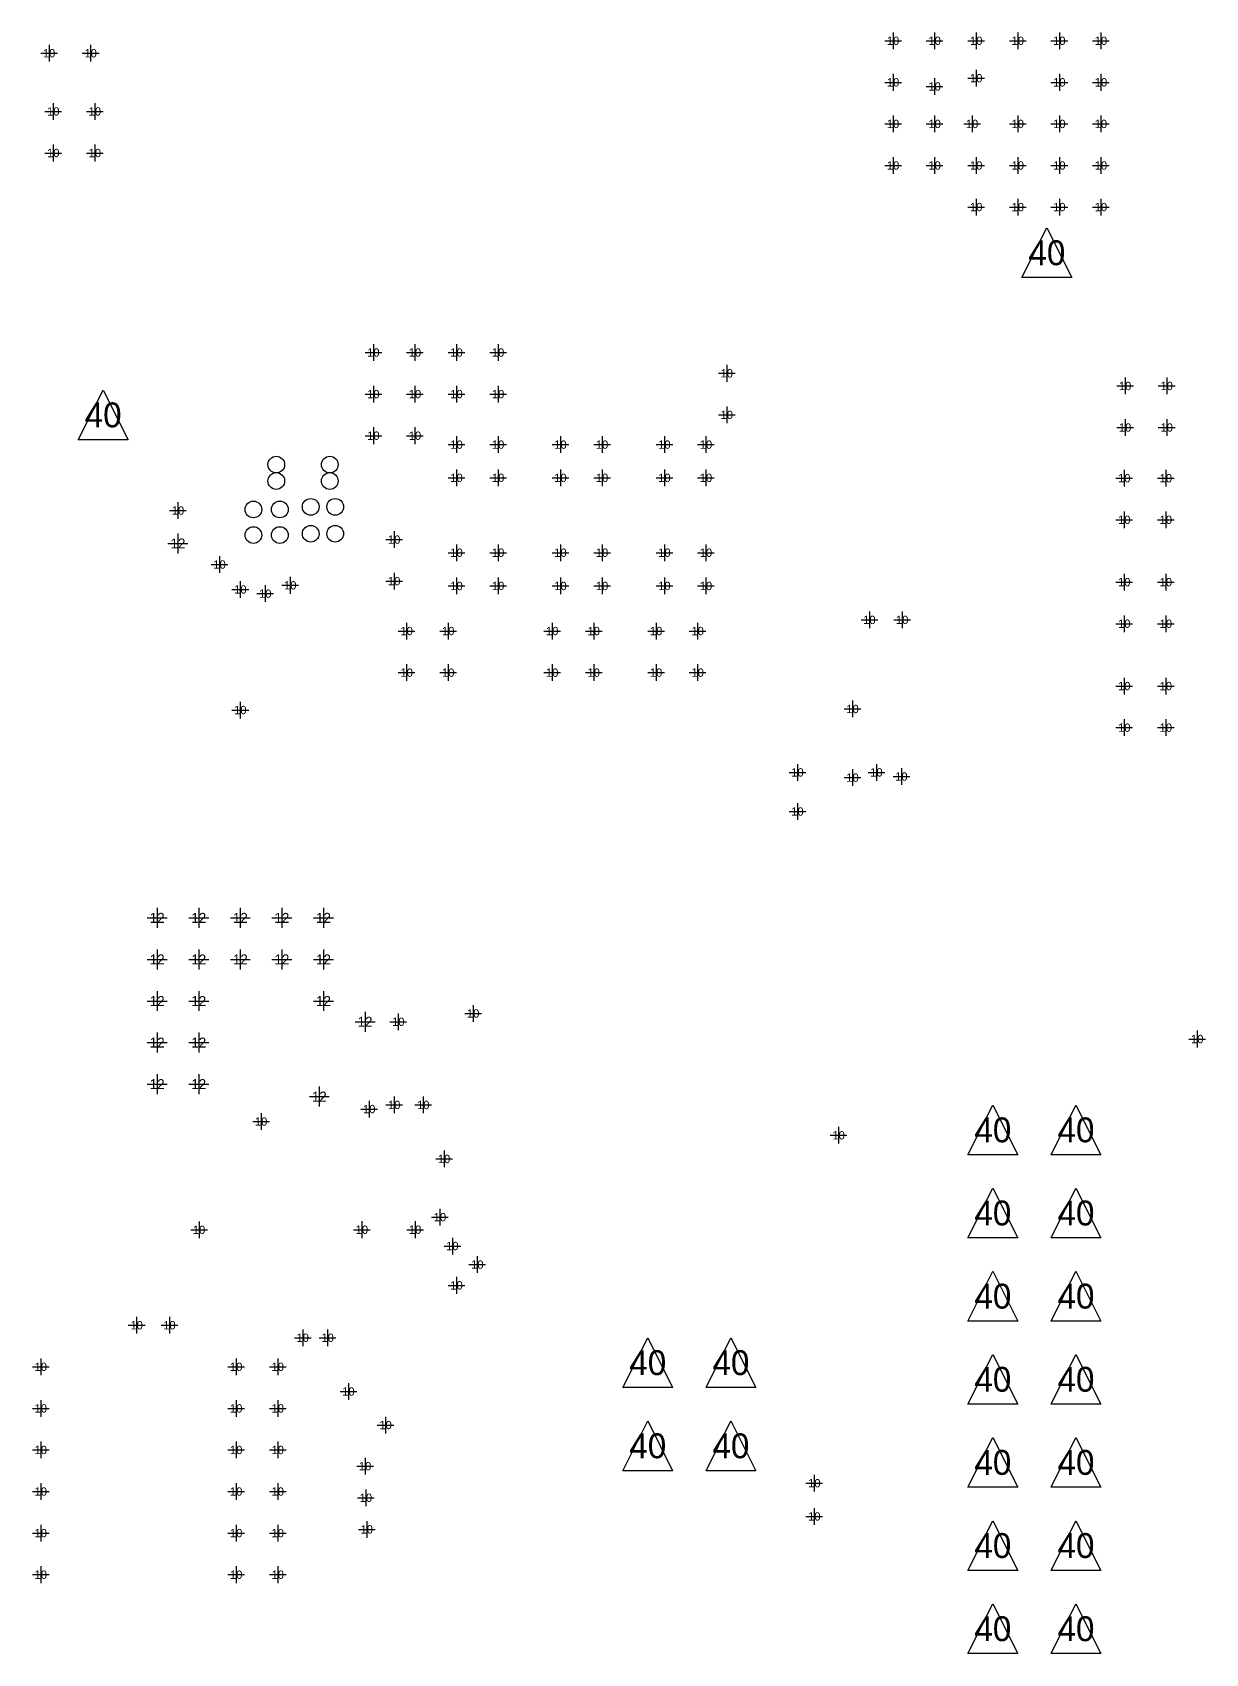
# Model space of a CAD drawing. Extents: x -13164 to 30582, y -10288 to 18382.
# Drawn here: x 2427 to 3837, y 1426 to 3376 of the extents above; entities that cross this region are included whole.
import ezdxf
from ezdxf.enums import TextEntityAlignment as Align

# ---------------------------------------------------------------- set-up
doc = ezdxf.new("R2010")
doc.units = 0
doc.layers.add('MA_NCBACKDRILL-18-10', color=141, linetype='CONTINUOUS')
doc.layers.add('MA_NCLEGEND-1-18', color=7, linetype='CONTINUOUS')

# ---------------------------------------------------------------- blocks, each defined once
blk = doc.blocks.new('FIGURE_CROSS')
for points in [[(-0.5, 0), (0.5, 0)], [(0, 0.5), (0, -0.5)]]:
    blk.add_lwpolyline(points)
blk = doc.blocks.new('FIGURE_CIRCLE')
blk.add_circle((0, 0), 0.5)
blk = doc.blocks.new('FIGURE_TRI')
blk.add_lwpolyline([(-0.5, -0.5), (0, 0.5), (0.5, -0.5)], close=True)

msp = doc.modelspace()

# ---------------------------------------------------------------- block references
at = {"layer": 'MA_NCBACKDRILL-18-10', "xscale": 20.079, "yscale": 20.079}
for p in [(2446.571, 3350.512), (2496.571, 3350.512), (2451.571, 3280.512), (2501.571, 3280.512), (2451.571, 3230.512), (2501.571, 3230.512), (2936.573, 2749.765), (2986.573, 2749.765), (3061.573, 2749.765), (3111.573, 2749.765), (3186.573, 2749.765), (3236.573, 2749.765), (2936.572, 2709.765), (2986.572, 2709.765), (3061.572, 2709.765), (3111.572, 2709.765), (3186.572, 2709.765), (3236.572, 2709.765), (2876.571, 2655.512), (2926.571, 2655.512), (3051.571, 2655.512), (3101.571, 2655.512), (3176.571, 2655.512), (3226.571, 2655.512), (2876.571, 2605.512), (2926.571, 2605.512), (3051.571, 2605.512), (3101.571, 2605.512), (3176.571, 2605.512), (3226.571, 2605.512)]:
    msp.add_blockref('FIGURE_CROSS', p, dxfattribs=at)
at = {"layer": 'MA_NCLEGEND-1-18'}
for name, p, xscale, yscale in [('FIGURE_CROSS', (3461.571, 3365.512), 20.079, 20.079), ('FIGURE_CROSS', (3511.571, 3365.512), 20.079, 20.079), ('FIGURE_CROSS', (3561.571, 3365.512), 20.079, 20.079), ('FIGURE_CROSS', (3611.571, 3365.512), 20.079, 20.079), ('FIGURE_CROSS', (3661.571, 3365.512), 20.079, 20.079), ('FIGURE_CROSS', (3711.571, 3365.512), 20.079, 20.079), ('FIGURE_CROSS', (2446.571, 3350.512), 20.079, 20.079), ('FIGURE_CROSS', (2496.571, 3350.512), 20.079, 20.079), ('FIGURE_CROSS', (3461.571, 3315.512), 20.079, 20.079), ('FIGURE_CROSS', (3511.571, 3310.512), 20.079, 20.079), ('FIGURE_CROSS', (3561.571, 3320.512), 20.079, 20.079), ('FIGURE_CROSS', (3661.571, 3315.512), 20.079, 20.079), ('FIGURE_CROSS', (3711.571, 3315.512), 20.079, 20.079), ('FIGURE_CROSS', (2451.571, 3280.512), 20.079, 20.079), ('FIGURE_CROSS', (2501.571, 3280.512), 20.079, 20.079), ('FIGURE_CROSS', (3461.571, 3265.512), 20.079, 20.079), ('FIGURE_CROSS', (3511.571, 3265.512), 20.079, 20.079), ('FIGURE_CROSS', (3556.571, 3265.512), 20.079, 20.079), ('FIGURE_CROSS', (3611.571, 3265.512), 20.079, 20.079), ('FIGURE_CROSS', (3661.571, 3265.512), 20.079, 20.079), ('FIGURE_CROSS', (3711.571, 3265.512), 20.079, 20.079), ('FIGURE_CROSS', (2451.571, 3230.512), 20.079, 20.079), ('FIGURE_CROSS', (2501.571, 3230.512), 20.079, 20.079), ('FIGURE_CROSS', (3461.571, 3215.512), 20.079, 20.079), ('FIGURE_CROSS', (3511.571, 3215.512), 20.079, 20.079), ('FIGURE_CROSS', (3561.571, 3215.512), 20.079, 20.079), ('FIGURE_CROSS', (3611.571, 3215.512), 20.079, 20.079), ('FIGURE_CROSS', (3661.571, 3215.512), 20.079, 20.079), ('FIGURE_CROSS', (3711.571, 3215.512), 20.079, 20.079), ('FIGURE_CROSS', (3561.571, 3165.512), 20.079, 20.079), ('FIGURE_CROSS', (3611.571, 3165.512), 20.079, 20.079), ('FIGURE_CROSS', (3661.571, 3165.512), 20.079, 20.079), ('FIGURE_CROSS', (3711.571, 3165.512), 20.079, 20.079), ('FIGURE_TRI', (3646.571, 3110.512), 59.839, 59.839), ('FIGURE_CROSS', (2836.571, 2990.512), 20.079, 20.079), ('FIGURE_CROSS', (2886.571, 2990.512), 20.079, 20.079), ('FIGURE_CROSS', (2936.571, 2990.512), 20.079, 20.079), ('FIGURE_CROSS', (2986.571, 2990.512), 20.079, 20.079), ('FIGURE_CROSS', (3261.571, 2965.512), 20.079, 20.079), ('FIGURE_TRI', (2511.57, 2915.511), 59.839, 59.839), ('FIGURE_CROSS', (2836.57, 2940.512), 20.079, 20.079), ('FIGURE_CROSS', (2886.57, 2940.512), 20.079, 20.079), ('FIGURE_CROSS', (2936.57, 2940.512), 20.079, 20.079), ('FIGURE_CROSS', (2986.57, 2940.512), 20.079, 20.079), ('FIGURE_CROSS', (3740.645, 2950.322), 20.079, 20.079), ('FIGURE_CROSS', (3790.645, 2950.322), 20.079, 20.079), ('FIGURE_CROSS', (3261.571, 2915.512), 20.079, 20.079), ('FIGURE_CROSS', (3740.645, 2900.322), 20.079, 20.079), ('FIGURE_CROSS', (3790.645, 2900.322), 20.079, 20.079), ('FIGURE_CROSS', (2836.57, 2890.512), 20.079, 20.079), ('FIGURE_CROSS', (2886.57, 2890.512), 20.079, 20.079), ('FIGURE_CROSS', (2936.572, 2879.766), 20.079, 20.079), ('FIGURE_CROSS', (2986.572, 2879.766), 20.079, 20.079), ('FIGURE_CROSS', (3061.572, 2879.766), 20.079, 20.079), ('FIGURE_CROSS', (3111.572, 2879.766), 20.079, 20.079), ('FIGURE_CROSS', (3186.572, 2879.766), 20.079, 20.079), ('FIGURE_CROSS', (3236.572, 2879.766), 20.079, 20.079), ('FIGURE_CIRCLE', (2719.841, 2855.669), 20.079, 20.079), ('FIGURE_CIRCLE', (2784.129, 2855.669), 20.079, 20.079), ('FIGURE_CROSS', (2936.572, 2839.766), 20.079, 20.079), ('FIGURE_CROSS', (2986.572, 2839.766), 20.079, 20.079), ('FIGURE_CROSS', (3061.572, 2839.766), 20.079, 20.079), ('FIGURE_CROSS', (3111.572, 2839.766), 20.079, 20.079), ('FIGURE_CROSS', (3186.572, 2839.766), 20.079, 20.079), ('FIGURE_CROSS', (3236.572, 2839.766), 20.079, 20.079), ('FIGURE_CROSS', (3739.645, 2839.322), 20.079, 20.079), ('FIGURE_CROSS', (3789.645, 2839.322), 20.079, 20.079), ('FIGURE_CIRCLE', (2719.841, 2835.98), 20.079, 20.079), ('FIGURE_CIRCLE', (2784.129, 2835.98), 20.079, 20.079), ('FIGURE_CROSS', (2601.571, 2800.512), 20.079, 20.079), ('FIGURE_CIRCLE', (2692.278, 2801.732), 20.079, 20.079), ('FIGURE_CIRCLE', (2724.089, 2801.732), 20.079, 20.079), ('FIGURE_CIRCLE', (2761.18, 2804.881), 20.079, 20.079), ('FIGURE_CIRCLE', (2790.7, 2804.881), 20.079, 20.079), ('FIGURE_CROSS', (3739.645, 2789.322), 20.079, 20.079), ('FIGURE_CROSS', (3789.645, 2789.322), 20.079, 20.079), ('FIGURE_CROSS', (2601.571, 2760.823), 24.02, 24.02), ('FIGURE_CIRCLE', (2692.278, 2771.019), 20.079, 20.079), ('FIGURE_CIRCLE', (2724.089, 2771.019), 20.079, 20.079), ('FIGURE_CIRCLE', (2761.18, 2772.602), 20.079, 20.079), ('FIGURE_CIRCLE', (2790.7, 2772.602), 20.079, 20.079), ('FIGURE_CROSS', (2861.57, 2765.511), 20.079, 20.079), ('FIGURE_CROSS', (2936.573, 2749.765), 20.079, 20.079), ('FIGURE_CROSS', (2986.573, 2749.765), 20.079, 20.079), ('FIGURE_CROSS', (3061.573, 2749.765), 20.079, 20.079), ('FIGURE_CROSS', (3111.573, 2749.765), 20.079, 20.079), ('FIGURE_CROSS', (3186.573, 2749.765), 20.079, 20.079), ('FIGURE_CROSS', (3236.573, 2749.765), 20.079, 20.079), ('FIGURE_CROSS', (2651.57, 2735.511), 20.079, 20.079), ('FIGURE_CROSS', (2676.57, 2705.511), 20.079, 20.079), ('FIGURE_CROSS', (2706.57, 2700.511), 20.079, 20.079), ('FIGURE_CROSS', (2736.57, 2710.511), 20.079, 20.079), ('FIGURE_CROSS', (2861.57, 2715.511), 20.079, 20.079), ('FIGURE_CROSS', (2936.572, 2709.765), 20.079, 20.079), ('FIGURE_CROSS', (2986.572, 2709.765), 20.079, 20.079), ('FIGURE_CROSS', (3061.572, 2709.765), 20.079, 20.079), ('FIGURE_CROSS', (3111.572, 2709.765), 20.079, 20.079), ('FIGURE_CROSS', (3186.572, 2709.765), 20.079, 20.079), ('FIGURE_CROSS', (3236.572, 2709.765), 20.079, 20.079), ('FIGURE_CROSS', (3739.645, 2714.322), 20.079, 20.079), ('FIGURE_CROSS', (3789.645, 2714.322), 20.079, 20.079), ('FIGURE_CROSS', (3433.141, 2668.939), 20.079, 20.079), ('FIGURE_CROSS', (3472.519, 2668.939), 20.079, 20.079), ('FIGURE_CROSS', (3739.645, 2664.322), 20.079, 20.079), ('FIGURE_CROSS', (3789.645, 2664.322), 20.079, 20.079), ('FIGURE_CROSS', (2876.571, 2655.512), 20.079, 20.079), ('FIGURE_CROSS', (2926.571, 2655.512), 20.079, 20.079), ('FIGURE_CROSS', (3051.571, 2655.512), 20.079, 20.079), ('FIGURE_CROSS', (3101.571, 2655.512), 20.079, 20.079), ('FIGURE_CROSS', (3176.571, 2655.512), 20.079, 20.079), ('FIGURE_CROSS', (3226.571, 2655.512), 20.079, 20.079), ('FIGURE_CROSS', (2876.571, 2605.512), 20.079, 20.079), ('FIGURE_CROSS', (2926.571, 2605.512), 20.079, 20.079), ('FIGURE_CROSS', (3051.571, 2605.512), 20.079, 20.079), ('FIGURE_CROSS', (3101.571, 2605.512), 20.079, 20.079), ('FIGURE_CROSS', (3176.571, 2605.512), 20.079, 20.079), ('FIGURE_CROSS', (3226.571, 2605.512), 20.079, 20.079), ('FIGURE_CROSS', (3739.645, 2589.322), 20.079, 20.079), ('FIGURE_CROSS', (3789.645, 2589.322), 20.079, 20.079), ('FIGURE_CROSS', (2676.57, 2560.511), 20.079, 20.079), ('FIGURE_CROSS', (3412.831, 2561.772), 20.079, 20.079), ('FIGURE_CROSS', (3739.645, 2539.322), 20.079, 20.079), ('FIGURE_CROSS', (3789.645, 2539.322), 20.079, 20.079), ('FIGURE_CROSS', (3346.571, 2485.512), 20.079, 20.079), ('FIGURE_CROSS', (3412.831, 2479.252), 20.079, 20.079), ('FIGURE_CROSS', (3441.571, 2485.512), 20.079, 20.079), ('FIGURE_CROSS', (3471.571, 2480.512), 20.079, 20.079), ('FIGURE_CROSS', (3346.571, 2438.437), 20.079, 20.079), ('FIGURE_CROSS', (2576.571, 2310.512), 24.02, 24.02), ('FIGURE_CROSS', (2626.571, 2310.512), 24.02, 24.02), ('FIGURE_CROSS', (2676.571, 2310.512), 24.02, 24.02), ('FIGURE_CROSS', (2726.571, 2310.512), 24.02, 24.02), ('FIGURE_CROSS', (2776.571, 2310.512), 24.02, 24.02), ('FIGURE_CROSS', (2576.571, 2260.512), 24.02, 24.02), ('FIGURE_CROSS', (2626.571, 2260.512), 24.02, 24.02), ('FIGURE_CROSS', (2676.571, 2260.512), 24.02, 24.02), ('FIGURE_CROSS', (2726.571, 2260.512), 24.02, 24.02), ('FIGURE_CROSS', (2776.571, 2260.512), 24.02, 24.02), ('FIGURE_CROSS', (2576.571, 2210.512), 24.02, 24.02), ('FIGURE_CROSS', (2626.571, 2210.512), 24.02, 24.02), ('FIGURE_CROSS', (2776.571, 2210.512), 24.02, 24.02), ('FIGURE_CROSS', (2956.571, 2195.512), 20.079, 20.079), ('FIGURE_CROSS', (2826.571, 2185.512), 24.02, 24.02), ('FIGURE_CROSS', (2866.571, 2185.512), 20.079, 20.079), ('FIGURE_CROSS', (2576.571, 2160.512), 24.02, 24.02), ('FIGURE_CROSS', (2626.571, 2160.512), 24.02, 24.02), ('FIGURE_CROSS', (3827.392, 2164.818), 20.079, 20.079), ('FIGURE_CROSS', (2576.571, 2110.512), 24.02, 24.02), ('FIGURE_CROSS', (2626.571, 2110.512), 24.02, 24.02), ('FIGURE_CROSS', (2771.571, 2095.512), 24.02, 24.02), ('FIGURE_CROSS', (2831.571, 2080.512), 20.079, 20.079), ('FIGURE_CROSS', (2861.571, 2085.512), 20.079, 20.079), ('FIGURE_CROSS', (2896.571, 2085.512), 20.079, 20.079), ('FIGURE_CROSS', (2701.571, 2065.512), 20.079, 20.079), ('FIGURE_TRI', (3581.571, 2055.512), 59.839, 59.839), ('FIGURE_TRI', (3681.571, 2055.512), 59.839, 59.839), ('FIGURE_CROSS', (3396.071, 2049.012), 20.079, 20.079), ('FIGURE_CROSS', (2921.571, 2020.512), 20.079, 20.079), ('FIGURE_TRI', (3581.571, 1955.512), 59.839, 59.839), ('FIGURE_TRI', (3681.571, 1955.512), 59.839, 59.839), ('FIGURE_CROSS', (2916.571, 1950.512), 20.079, 20.079), ('FIGURE_CROSS', (2626.882, 1935.201), 20.079, 20.079), ('FIGURE_CROSS', (2822.752, 1935.473), 20.079, 20.079), ('FIGURE_CROSS', (2886.732, 1935.473), 20.079, 20.079), ('FIGURE_CROSS', (2931.571, 1915.792), 20.079, 20.079), ('FIGURE_CROSS', (2961.571, 1893.512), 20.079, 20.079), ('FIGURE_CROSS', (2936.571, 1868.512), 20.079, 20.079), ('FIGURE_TRI', (3581.571, 1855.512), 59.839, 59.839), ('FIGURE_TRI', (3681.571, 1855.512), 59.839, 59.839), ('FIGURE_CROSS', (2551.883, 1820.51), 20.079, 20.079), ('FIGURE_CROSS', (2591.261, 1820.51), 20.079, 20.079), ('FIGURE_CROSS', (2751.571, 1805.512), 20.079, 20.079), ('FIGURE_CROSS', (2781.571, 1805.512), 20.079, 20.079), ('FIGURE_TRI', (3166.571, 1775.512), 59.839, 59.839), ('FIGURE_TRI', (3266.571, 1775.512), 59.839, 59.839), ('FIGURE_CROSS', (2436.571, 1770.512), 20.079, 20.079), ('FIGURE_CROSS', (2671.571, 1770.512), 20.079, 20.079), ('FIGURE_CROSS', (2721.571, 1770.512), 20.079, 20.079), ('FIGURE_TRI', (3581.571, 1755.512), 59.839, 59.839), ('FIGURE_TRI', (3681.571, 1755.512), 59.839, 59.839), ('FIGURE_CROSS', (2806.571, 1740.819), 20.079, 20.079), ('FIGURE_CROSS', (2436.571, 1720.512), 20.079, 20.079), ('FIGURE_CROSS', (2671.571, 1720.512), 20.079, 20.079), ('FIGURE_CROSS', (2721.571, 1720.512), 20.079, 20.079), ('FIGURE_CROSS', (2851.26, 1700.512), 20.079, 20.079), ('FIGURE_TRI', (3166.571, 1675.512), 59.839, 59.839), ('FIGURE_TRI', (3266.571, 1675.512), 59.839, 59.839), ('FIGURE_CROSS', (2436.571, 1670.512), 20.079, 20.079), ('FIGURE_CROSS', (2671.571, 1670.512), 20.079, 20.079), ('FIGURE_CROSS', (2721.571, 1670.512), 20.079, 20.079), ('FIGURE_TRI', (3581.571, 1655.512), 59.839, 59.839), ('FIGURE_TRI', (3681.571, 1655.512), 59.839, 59.839), ('FIGURE_CROSS', (2826.572, 1651), 20.079, 20.079), ('FIGURE_CROSS', (3366.88, 1630.512), 20.079, 20.079), ('FIGURE_CROSS', (2436.571, 1620.512), 20.079, 20.079), ('FIGURE_CROSS', (2671.571, 1620.512), 20.079, 20.079), ('FIGURE_CROSS', (2721.571, 1620.512), 20.079, 20.079), ('FIGURE_CROSS', (2827.572, 1613), 20.079, 20.079), ('FIGURE_CROSS', (3366.881, 1590.512), 20.079, 20.079), ('FIGURE_CROSS', (2436.571, 1570.512), 20.079, 20.079), ('FIGURE_CROSS', (2671.571, 1570.512), 20.079, 20.079), ('FIGURE_CROSS', (2721.571, 1570.512), 20.079, 20.079), ('FIGURE_CROSS', (2828.571, 1575), 20.079, 20.079), ('FIGURE_TRI', (3581.571, 1555.512), 59.839, 59.839), ('FIGURE_TRI', (3681.571, 1555.512), 59.839, 59.839), ('FIGURE_CROSS', (2436.571, 1520.512), 20.079, 20.079), ('FIGURE_CROSS', (2671.571, 1520.512), 20.079, 20.079), ('FIGURE_CROSS', (2721.571, 1520.512), 20.079, 20.079), ('FIGURE_TRI', (3581.571, 1455.512), 59.839, 59.839), ('FIGURE_TRI', (3681.571, 1455.512), 59.839, 59.839)]:
    msp.add_blockref(name, p, dxfattribs=dict(at, xscale=xscale, yscale=yscale))

# ---------------------------------------------------------------- texts
at = {"layer": 'MA_NCBACKDRILL-18-10'}
for p in [(2446.571, 3350.512), (2496.571, 3350.512), (2451.571, 3280.512), (2501.571, 3280.512), (2451.571, 3230.512), (2501.571, 3230.512), (2936.573, 2749.765), (2986.573, 2749.765), (3061.573, 2749.765), (3111.573, 2749.765), (3186.573, 2749.765), (3236.573, 2749.765), (2936.572, 2709.765), (2986.572, 2709.765), (3061.572, 2709.765), (3111.572, 2709.765), (3186.572, 2709.765), (3236.572, 2709.765), (2876.571, 2655.512), (2926.571, 2655.512), (3051.571, 2655.512), (3101.571, 2655.512), (3176.571, 2655.512), (3226.571, 2655.512), (2876.571, 2605.512), (2926.571, 2605.512), (3051.571, 2605.512), (3101.571, 2605.512), (3176.571, 2605.512), (3226.571, 2605.512)]:
    msp.add_text('10', height=10.0395, dxfattribs=at).set_placement(p, align=Align.MIDDLE_CENTER)
at = {"layer": 'MA_NCLEGEND-1-18'}
for s, height, p in [('10', 10.0395, (2446.571, 3350.512)), ('10', 10.0395, (2496.571, 3350.512)), ('10', 10.0395, (3461.571, 3365.512)), ('10', 10.0395, (3511.571, 3365.512)), ('10', 10.0395, (3561.571, 3365.512)), ('10', 10.0395, (3611.571, 3365.512)), ('10', 10.0395, (3661.571, 3365.512)), ('10', 10.0395, (3711.571, 3365.512)), ('10', 10.0395, (3461.571, 3315.512)), ('10', 10.0395, (3511.571, 3310.512)), ('10', 10.0395, (3561.571, 3320.512)), ('10', 10.0395, (3661.571, 3315.512)), ('10', 10.0395, (3711.571, 3315.512)), ('10', 10.0395, (2451.571, 3280.512)), ('10', 10.0395, (2501.571, 3280.512)), ('10', 10.0395, (3461.571, 3265.512)), ('10', 10.0395, (3511.571, 3265.512)), ('10', 10.0395, (3556.571, 3265.512)), ('10', 10.0395, (3611.571, 3265.512)), ('10', 10.0395, (3661.571, 3265.512)), ('10', 10.0395, (3711.571, 3265.512)), ('10', 10.0395, (2451.571, 3230.512)), ('10', 10.0395, (2501.571, 3230.512)), ('10', 10.0395, (3461.571, 3215.512)), ('10', 10.0395, (3511.571, 3215.512)), ('10', 10.0395, (3561.571, 3215.512)), ('10', 10.0395, (3611.571, 3215.512)), ('10', 10.0395, (3661.571, 3215.512)), ('10', 10.0395, (3711.571, 3215.512)), ('10', 10.0395, (3561.571, 3165.512)), ('10', 10.0395, (3611.571, 3165.512)), ('10', 10.0395, (3661.571, 3165.512)), ('10', 10.0395, (3711.571, 3165.512)), ('40', 29.9195, (3646.571, 3110.512)), ('10', 10.0395, (2836.571, 2990.512)), ('10', 10.0395, (2886.571, 2990.512)), ('10', 10.0395, (2936.571, 2990.512)), ('10', 10.0395, (2986.571, 2990.512)), ('10', 10.0395, (3261.571, 2965.512)), ('10', 10.0395, (2836.57, 2940.512)), ('10', 10.0395, (2886.57, 2940.512)), ('10', 10.0395, (2936.57, 2940.512)), ('10', 10.0395, (2986.57, 2940.512)), ('10', 10.0395, (3740.645, 2950.322)), ('10', 10.0395, (3790.645, 2950.322)), ('40', 29.9195, (2511.57, 2915.511)), ('10', 10.0395, (3261.571, 2915.512)), ('10', 10.0395, (3740.645, 2900.322)), ('10', 10.0395, (3790.645, 2900.322)), ('10', 10.0395, (2836.57, 2890.512)), ('10', 10.0395, (2886.57, 2890.512)), ('10', 10.0395, (2936.572, 2879.766)), ('10', 10.0395, (2986.572, 2879.766)), ('10', 10.0395, (3061.572, 2879.766)), ('10', 10.0395, (3111.572, 2879.766)), ('10', 10.0395, (3186.572, 2879.766)), ('10', 10.0395, (3236.572, 2879.766)), ('10', 10.0395, (2936.572, 2839.766)), ('10', 10.0395, (2986.572, 2839.766)), ('10', 10.0395, (3061.572, 2839.766)), ('10', 10.0395, (3111.572, 2839.766)), ('10', 10.0395, (3186.572, 2839.766)), ('10', 10.0395, (3236.572, 2839.766)), ('10', 10.0395, (3739.645, 2839.322)), ('10', 10.0395, (3789.645, 2839.322)), ('10', 10.0395, (2601.571, 2800.512)), ('10', 10.0395, (3739.645, 2789.322)), ('10', 10.0395, (3789.645, 2789.322)), ('10', 10.0395, (2861.57, 2765.511)), ('12', 12.01, (2601.571, 2760.823)), ('10', 10.0395, (2936.573, 2749.765)), ('10', 10.0395, (2986.573, 2749.765)), ('10', 10.0395, (3061.573, 2749.765)), ('10', 10.0395, (3111.573, 2749.765)), ('10', 10.0395, (3186.573, 2749.765)), ('10', 10.0395, (3236.573, 2749.765)), ('10', 10.0395, (2651.57, 2735.511)), ('10', 10.0395, (2676.57, 2705.511)), ('10', 10.0395, (2736.57, 2710.511)), ('10', 10.0395, (2861.57, 2715.511)), ('10', 10.0395, (2936.572, 2709.765)), ('10', 10.0395, (2986.572, 2709.765)), ('10', 10.0395, (3061.572, 2709.765)), ('10', 10.0395, (3111.572, 2709.765)), ('10', 10.0395, (3186.572, 2709.765)), ('10', 10.0395, (3236.572, 2709.765)), ('10', 10.0395, (3739.645, 2714.322)), ('10', 10.0395, (3789.645, 2714.322)), ('10', 10.0395, (2706.57, 2700.511)), ('10', 10.0395, (3433.141, 2668.939)), ('10', 10.0395, (3472.519, 2668.939)), ('10', 10.0395, (2876.571, 2655.512)), ('10', 10.0395, (2926.571, 2655.512)), ('10', 10.0395, (3051.571, 2655.512)), ('10', 10.0395, (3101.571, 2655.512)), ('10', 10.0395, (3176.571, 2655.512)), ('10', 10.0395, (3226.571, 2655.512)), ('10', 10.0395, (3739.645, 2664.322)), ('10', 10.0395, (3789.645, 2664.322)), ('10', 10.0395, (2876.571, 2605.512)), ('10', 10.0395, (2926.571, 2605.512)), ('10', 10.0395, (3051.571, 2605.512)), ('10', 10.0395, (3101.571, 2605.512)), ('10', 10.0395, (3176.571, 2605.512)), ('10', 10.0395, (3226.571, 2605.512)), ('10', 10.0395, (3739.645, 2589.322)), ('10', 10.0395, (3789.645, 2589.322)), ('10', 10.0395, (2676.57, 2560.511)), ('10', 10.0395, (3412.831, 2561.772)), ('10', 10.0395, (3739.645, 2539.322)), ('10', 10.0395, (3789.645, 2539.322)), ('10', 10.0395, (3346.571, 2485.512)), ('10', 10.0395, (3412.831, 2479.252)), ('10', 10.0395, (3441.571, 2485.512)), ('10', 10.0395, (3471.571, 2480.512)), ('10', 10.0395, (3346.571, 2438.437)), ('12', 12.01, (2576.571, 2310.512)), ('12', 12.01, (2626.571, 2310.512)), ('12', 12.01, (2676.571, 2310.512)), ('12', 12.01, (2726.571, 2310.512)), ('12', 12.01, (2776.571, 2310.512)), ('12', 12.01, (2576.571, 2260.512)), ('12', 12.01, (2626.571, 2260.512)), ('12', 12.01, (2676.571, 2260.512)), ('12', 12.01, (2726.571, 2260.512)), ('12', 12.01, (2776.571, 2260.512)), ('12', 12.01, (2576.571, 2210.512)), ('12', 12.01, (2626.571, 2210.512)), ('12', 12.01, (2776.571, 2210.512)), ('12', 12.01, (2826.571, 2185.512)), ('10', 10.0395, (2866.571, 2185.512)), ('10', 10.0395, (2956.571, 2195.512)), ('12', 12.01, (2576.571, 2160.512)), ('12', 12.01, (2626.571, 2160.512)), ('10', 10.0395, (3827.392, 2164.818)), ('12', 12.01, (2576.571, 2110.512)), ('12', 12.01, (2626.571, 2110.512)), ('12', 12.01, (2771.571, 2095.512)), ('10', 10.0395, (2861.571, 2085.512)), ('10', 10.0395, (2896.571, 2085.512)), ('10', 10.0395, (2701.571, 2065.512)), ('10', 10.0395, (2831.571, 2080.512)), ('40', 29.9195, (3581.571, 2055.512)), ('40', 29.9195, (3681.571, 2055.512)), ('10', 10.0395, (3396.071, 2049.012)), ('10', 10.0395, (2921.571, 2020.512)), ('40', 29.9195, (3581.571, 1955.512)), ('40', 29.9195, (3681.571, 1955.512)), ('10', 10.0395, (2916.571, 1950.512)), ('10', 10.0395, (2626.882, 1935.201)), ('10', 10.0395, (2822.752, 1935.473)), ('10', 10.0395, (2886.732, 1935.473)), ('10', 10.0395, (2931.571, 1915.792)), ('10', 10.0395, (2961.571, 1893.512)), ('10', 10.0395, (2936.571, 1868.512)), ('40', 29.9195, (3581.571, 1855.512)), ('40', 29.9195, (3681.571, 1855.512)), ('10', 10.0395, (2551.883, 1820.51)), ('10', 10.0395, (2591.261, 1820.51)), ('10', 10.0395, (2751.571, 1805.512)), ('10', 10.0395, (2781.571, 1805.512)), ('10', 10.0395, (2436.571, 1770.512)), ('10', 10.0395, (2671.571, 1770.512)), ('10', 10.0395, (2721.571, 1770.512)), ('40', 29.9195, (3166.571, 1775.512)), ('40', 29.9195, (3266.571, 1775.512)), ('40', 29.9195, (3581.571, 1755.512)), ('40', 29.9195, (3681.571, 1755.512)), ('10', 10.0395, (2806.571, 1740.819)), ('10', 10.0395, (2436.571, 1720.512)), ('10', 10.0395, (2671.571, 1720.512)), ('10', 10.0395, (2721.571, 1720.512)), ('10', 10.0395, (2851.26, 1700.512)), ('40', 29.9195, (3166.571, 1675.512)), ('40', 29.9195, (3266.571, 1675.512)), ('10', 10.0395, (2436.571, 1670.512)), ('10', 10.0395, (2671.571, 1670.512)), ('10', 10.0395, (2721.571, 1670.512)), ('40', 29.9195, (3581.571, 1655.512)), ('40', 29.9195, (3681.571, 1655.512)), ('10', 10.0395, (2826.572, 1651)), ('10', 10.0395, (2436.571, 1620.512)), ('10', 10.0395, (2671.571, 1620.512)), ('10', 10.0395, (2721.571, 1620.512)), ('10', 10.0395, (3366.88, 1630.512)), ('10', 10.0395, (2827.572, 1613)), ('10', 10.0395, (2828.571, 1575)), ('10', 10.0395, (3366.881, 1590.512)), ('10', 10.0395, (2436.571, 1570.512)), ('10', 10.0395, (2671.571, 1570.512)), ('10', 10.0395, (2721.571, 1570.512)), ('40', 29.9195, (3581.571, 1555.512)), ('40', 29.9195, (3681.571, 1555.512)), ('10', 10.0395, (2436.571, 1520.512)), ('10', 10.0395, (2671.571, 1520.512)), ('10', 10.0395, (2721.571, 1520.512)), ('40', 29.9195, (3581.571, 1455.512)), ('40', 29.9195, (3681.571, 1455.512))]:
    msp.add_text(s, height=height, dxfattribs=at).set_placement(p, align=Align.MIDDLE_CENTER)

doc.saveas('drawing.dxf')
